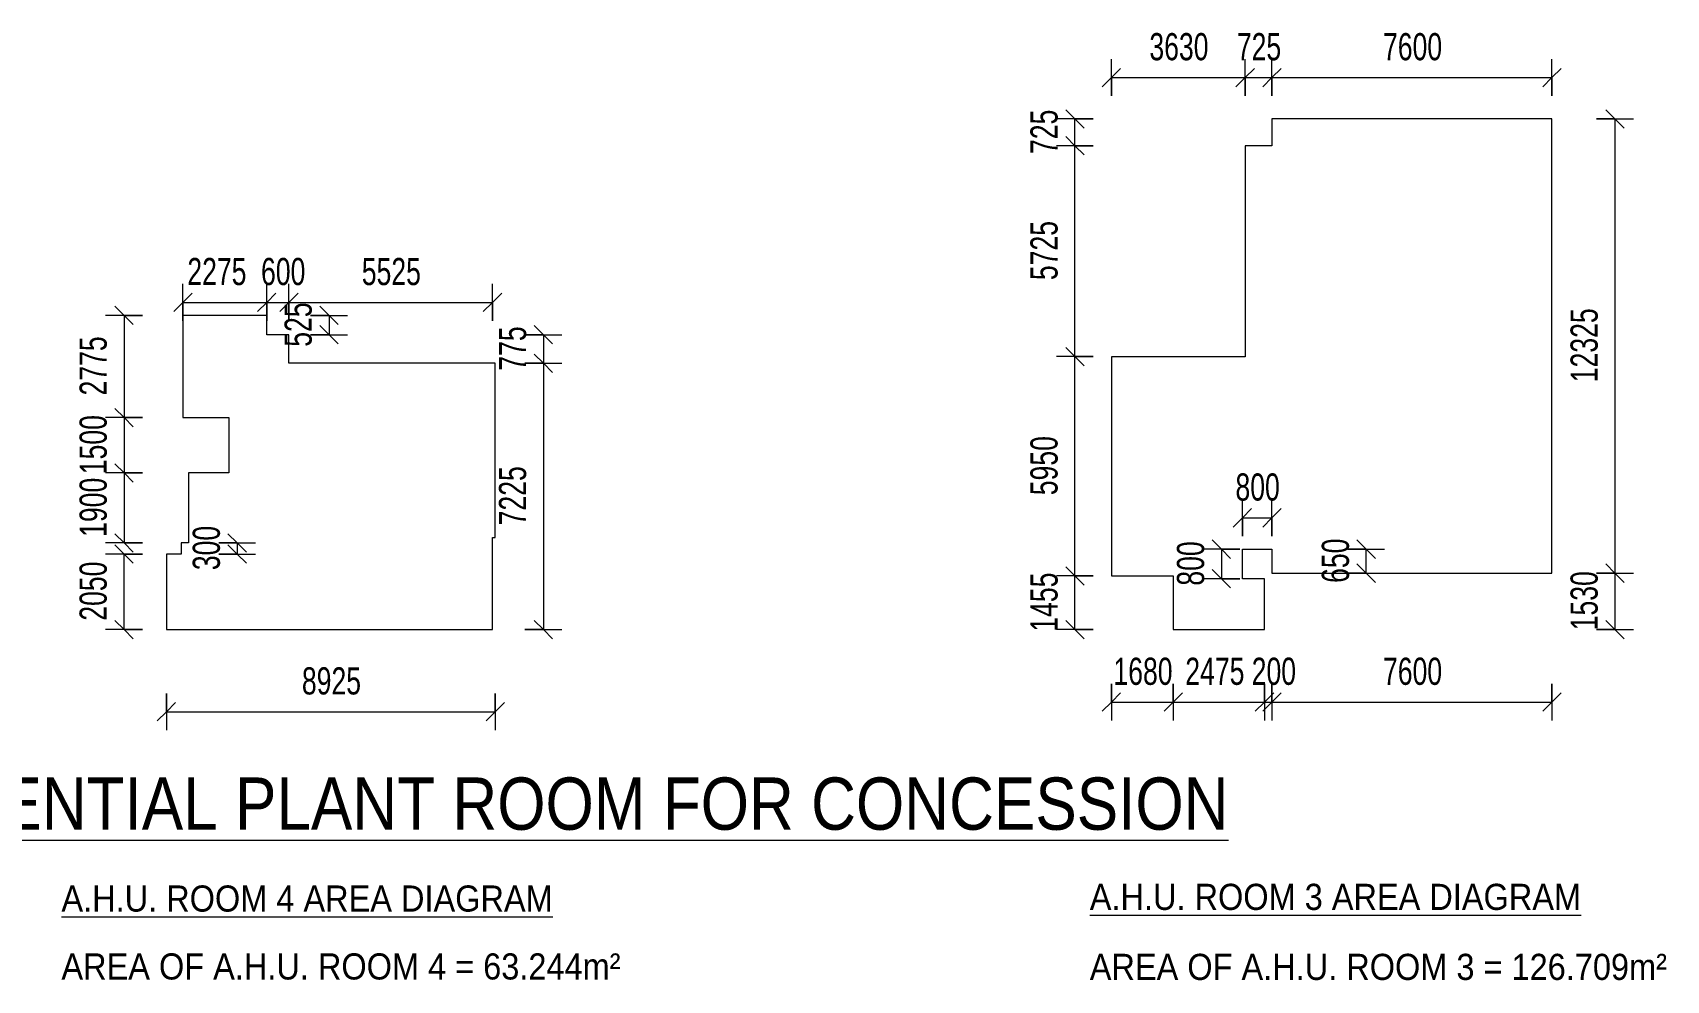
# Model space of a CAD drawing. Header units: millimetres. Extents: x -57519 to 497916, y -349472 to 446842.
# Drawn here: x 72491 to 116822, y 21219 to 46933 of the extents above; entities that cross this region are included whole.
import ezdxf

# ---------------------------------------------------------------- set-up
doc = ezdxf.new("R2010")
doc.units = ezdxf.units.MM
for name, color, linetype, lineweight in [('A-ANNO-DIMS', 211, 'Continuous', 5), ('A-ANNO-DIMS-500', 211, 'Continuous', 5), ('A-FLOR', 192, 'Continuous', 5), ('G-ANNO-TEXT', 231, 'Continuous', 5)]:
    doc.layers.add(name, color=color, linetype=linetype, lineweight=lineweight)
doc.styles.add('Arial', font='arial.ttf', dxfattribs={"width": 0.7, "height": 737.649701})
doc.styles.add('Swis721 BT_1', font='swiss.ttf', dxfattribs={"width": 0.85, "height": 1419.106317})
doc.styles.add('Swis721 BT_2', font='swiss.ttf', dxfattribs={"width": 0.89, "height": 709.553159})
doc.dimstyles.new('Linear_-_1_5mm_Arial', dxfattribs={"dimscale": 304.8, "dimtxt": 750, "dimasz": 1.64042, "dimexe": 1.64042, "dimexo": 0.0625, "dimgap": 0.82021, "dimtad": 1, "dimdec": 0, "dimzin": 0, "dimdsep": 46, "dimtxsty": 'Arial', "dimblk1": 'OBLIQUE', "dimblk2": 'OBLIQUE', "dimsah": 1, "dimcen": 0.09, "dimadec": 0, "dimazin": 0, "dimtfac": 1, "dimtdec": 4, "dimtix": 1, "dimtmove": 0, "dimatfit": 3, "dimfxl": 1.64042, "dimfxlon": 1, "dimtvp": 1, "dimtolj": 1, "dimtzin": 0, "dimarcsym": 2})
doc.dimstyles.new('Linear_-_1_5mm_Arial_1', dxfattribs={"dimscale": 304.8, "dimtxt": 750, "dimasz": 1.64042, "dimexe": 1.64042, "dimexo": 0.0625, "dimgap": 0.82021, "dimtad": 1, "dimdec": 0, "dimzin": 0, "dimdsep": 46, "dimtxsty": 'Arial', "dimblk1": 'OBLIQUE', "dimblk2": 'OBLIQUE', "dimsah": 1, "dimcen": 0.09, "dimadec": 0, "dimazin": 0, "dimtfac": 1, "dimtdec": 4, "dimtix": 1, "dimtmove": 2, "dimatfit": 3, "dimfxl": 1.64042, "dimfxlon": 1, "dimtvp": 1, "dimtolj": 1, "dimtzin": 0, "dimarcsym": 2})

# ---------------------------------------------------------------- blocks, each defined once
blk = doc.blocks.new('DIMBLOCK50-2_F U_F_A_ Independant Rooms')
at = {"layer": 'A-ANNO-DIMS-500', "transparency": 16777216}
for p, q in [((76569, 39114), (76569, 40114)), ((78844, 39114), (78844, 40114)), ((76569, 39614), (76319, 39364)), ((76569, 39614), (76819, 39864)), ((76569, 39614), (78844, 39614)), ((76569, 39614), (76569, 39114)), ((78844, 39614), (78594, 39364)), ((78844, 39614), (79094, 39864)), ((78844, 39614), (78844, 39114))]:
    blk.add_line(p, q, dxfattribs=at)
at = {"layer": 'A-ANNO-DIMS-500', "color": 0, "transparency": 16777216, "insert": (76688, 40821), "char_height": 737.6, "width": 1883.08, "attachment_point": 1, "line_spacing_factor": 0.938532, "style": 'Arial'}
blk.add_mtext('2275', dxfattribs=at)
blk = doc.blocks.new('_Oblique')
at = {"color": 0, "linetype": 'ByBlock', "lineweight": -2}
blk.add_line((-0.5, -0.5), (0.5, 0.5), dxfattribs=at)
blk = doc.blocks.new('DIMBLOCK51-2_F U_F_A_ Independant Rooms')
at = {"layer": 'A-ANNO-DIMS-500', "transparency": 16777216}
for p, q in [((78844, 39114), (78844, 40114)), ((79444, 39114), (79444, 40114)), ((78844, 39614), (78594, 39364)), ((78844, 39614), (79094, 39864)), ((78844, 39614), (79444, 39614)), ((78844, 39614), (78844, 39114)), ((79444, 39614), (79194, 39364)), ((79444, 39614), (79694, 39864)), ((79444, 39614), (79444, 39114))]:
    blk.add_line(p, q, dxfattribs=at)
at = {"layer": 'A-ANNO-DIMS-500', "color": 0, "transparency": 16777216, "insert": (78688, 40821), "char_height": 737.6, "width": 1412.31, "attachment_point": 1, "line_spacing_factor": 0.938532, "style": 'Arial'}
blk.add_mtext('600', dxfattribs=at)
blk = doc.blocks.new('DIMBLOCK52-2_F U_F_A_ Independant Rooms')
at = {"layer": 'A-ANNO-DIMS-500', "transparency": 16777216}
for p, q in [((79444, 39114), (79444, 40114)), ((84969, 39114), (84969, 40114)), ((79444, 39614), (79194, 39364)), ((79444, 39614), (79694, 39864)), ((79444, 39614), (84969, 39614)), ((79444, 39614), (79444, 39114)), ((84969, 39614), (84719, 39364)), ((84969, 39614), (85219, 39864)), ((84969, 39614), (84969, 39114))]:
    blk.add_line(p, q, dxfattribs=at)
at = {"layer": 'A-ANNO-DIMS-500', "color": 0, "transparency": 16777216, "insert": (81422, 40821), "char_height": 737.6, "width": 1883.08, "attachment_point": 1, "line_spacing_factor": 0.938532, "style": 'Arial'}
blk.add_mtext('5525', dxfattribs=at)
blk = doc.blocks.new('DIMBLOCK53-2_F U_F_A_ Independant Rooms')
at = {"layer": 'A-ANNO-DIMS-500', "transparency": 16777216}
for p, q in [((76119, 29006), (76119, 28006)), ((76119, 28506), (76119, 29006)), ((85044, 29006), (85044, 28006)), ((85044, 28506), (85044, 29006)), ((76119, 28506), (75869, 28256)), ((76119, 28506), (76369, 28756)), ((76119, 28506), (85044, 28506)), ((85044, 28506), (84794, 28256)), ((85044, 28506), (85294, 28756))]:
    blk.add_line(p, q, dxfattribs=at)
at = {"layer": 'A-ANNO-DIMS-500', "color": 0, "transparency": 16777216, "insert": (79797, 29713), "char_height": 737.6, "width": 1883.08, "attachment_point": 1, "line_spacing_factor": 0.938532, "style": 'Arial'}
blk.add_mtext('8925', dxfattribs=at)
blk = doc.blocks.new('DIMBLOCK54-2_F U_F_A_ Independant Rooms')
at = {"layer": 'A-ANNO-DIMS-500', "transparency": 16777216}
for p, q in [((74970, 32787), (74720, 33037)), ((75470, 32787), (74470, 32787)), ((74970, 30737), (74970, 32787)), ((74970, 32787), (75220, 32537)), ((74970, 32787), (75470, 32787)), ((75470, 30737), (74470, 30737)), ((74970, 30737), (74720, 30987)), ((74970, 30737), (75220, 30487)), ((74970, 30737), (75470, 30737))]:
    blk.add_line(p, q, dxfattribs=at)
at = {"layer": 'A-ANNO-DIMS-500', "color": 0, "transparency": 16777216, "insert": (73763, 30977), "char_height": 737.6, "width": 1883.08, "attachment_point": 1, "rotation": 90, "line_spacing_factor": 0.938532, "style": 'Arial'}
blk.add_mtext('2050', dxfattribs=at)
blk = doc.blocks.new('DIMBLOCK61-2_F U_F_A_ Independant Rooms')
at = {"layer": 'A-ANNO-DIMS-500', "transparency": 16777216}
for p, q in [((80533, 39262), (80283, 39512)), ((80033, 39262), (81033, 39262)), ((80533, 39262), (80033, 39262)), ((80533, 39262), (80533, 38737)), ((80533, 39262), (80783, 39012)), ((80033, 38737), (81033, 38737)), ((80533, 38737), (80033, 38737)), ((80533, 38737), (80283, 38987)), ((80533, 38737), (80783, 38487))]:
    blk.add_line(p, q, dxfattribs=at)
at = {"layer": 'A-ANNO-DIMS-500', "color": 0, "transparency": 16777216, "insert": (79326, 38411), "char_height": 737.6, "width": 1412.31, "attachment_point": 1, "rotation": 90, "line_spacing_factor": 0.938532, "style": 'Arial'}
blk.add_mtext('525', dxfattribs=at)
blk = doc.blocks.new('DIMBLOCK62-2_F U_F_A_ Independant Rooms')
at = {"layer": 'A-ANNO-DIMS-500', "transparency": 16777216}
for p, q in [((85851, 38737), (86851, 38737)), ((86351, 38737), (85851, 38737)), ((86351, 38737), (86101, 38987)), ((86351, 38737), (86351, 37962)), ((86351, 38737), (86601, 38487)), ((86351, 37962), (86101, 38212)), ((85851, 37962), (86851, 37962)), ((86351, 37962), (85851, 37962)), ((86351, 37962), (86601, 37712))]:
    blk.add_line(p, q, dxfattribs=at)
at = {"layer": 'A-ANNO-DIMS-500', "color": 0, "transparency": 16777216, "insert": (85144, 37761), "char_height": 737.6, "width": 1412.31, "attachment_point": 1, "rotation": 90, "line_spacing_factor": 0.938532, "style": 'Arial'}
blk.add_mtext('775', dxfattribs=at)
blk = doc.blocks.new('DIMBLOCK63-2_F U_F_A_ Independant Rooms')
at = {"layer": 'A-ANNO-DIMS-500', "transparency": 16777216}
for p, q in [((86351, 37962), (86101, 38212)), ((85851, 37962), (86851, 37962)), ((86351, 37962), (85851, 37962)), ((86351, 37962), (86351, 30737)), ((86351, 37962), (86601, 37712)), ((85851, 30737), (86851, 30737)), ((86351, 30737), (85851, 30737)), ((86351, 30737), (86101, 30987)), ((86351, 30737), (86601, 30487))]:
    blk.add_line(p, q, dxfattribs=at)
at = {"layer": 'A-ANNO-DIMS-500', "color": 0, "transparency": 16777216, "insert": (85144, 33564), "char_height": 737.6, "width": 1883.08, "attachment_point": 1, "rotation": 90, "line_spacing_factor": 0.938532, "style": 'Arial'}
blk.add_mtext('7225', dxfattribs=at)
blk = doc.blocks.new('DIMBLOCK64-2_F U_F_A_ Independant Rooms')
at = {"layer": 'A-ANNO-DIMS-500', "transparency": 16777216}
for p, q in [((78041, 33087), (77791, 33337)), ((77541, 33087), (78541, 33087)), ((78041, 33087), (77541, 33087)), ((78041, 32787), (77791, 33037)), ((78041, 33087), (78041, 32787)), ((78041, 33087), (78291, 32837)), ((77541, 32787), (78541, 32787)), ((78041, 32787), (77541, 32787)), ((78041, 32787), (78291, 32537))]:
    blk.add_line(p, q, dxfattribs=at)
at = {"layer": 'A-ANNO-DIMS-500', "color": 0, "transparency": 16777216, "insert": (76834, 32348), "char_height": 737.6, "width": 1412.31, "attachment_point": 1, "rotation": 90, "line_spacing_factor": 0.938532, "style": 'Arial'}
blk.add_mtext('300', dxfattribs=at)
blk = doc.blocks.new('DIMBLOCK65-2_F U_F_A_ Independant Rooms')
at = {"layer": 'A-ANNO-DIMS-500', "transparency": 16777216}
for p, q in [((74970, 39262), (74720, 39512)), ((75470, 39262), (74470, 39262)), ((74970, 39262), (74970, 36487)), ((74970, 39262), (75220, 39012)), ((74970, 39262), (75470, 39262)), ((75470, 36487), (74470, 36487)), ((74970, 36487), (74720, 36737)), ((74970, 36487), (75220, 36237)), ((74970, 36487), (75470, 36487))]:
    blk.add_line(p, q, dxfattribs=at)
at = {"layer": 'A-ANNO-DIMS-500', "color": 0, "transparency": 16777216, "insert": (73763, 37089), "char_height": 737.6, "width": 1883.08, "attachment_point": 1, "rotation": 90, "line_spacing_factor": 0.938532, "style": 'Arial'}
blk.add_mtext('2775', dxfattribs=at)
blk = doc.blocks.new('DIMBLOCK66-2_F U_F_A_ Independant Rooms')
at = {"layer": 'A-ANNO-DIMS-500', "transparency": 16777216}
for p, q in [((75470, 36487), (74470, 36487)), ((74970, 36487), (74720, 36737)), ((74970, 36487), (74970, 34987)), ((74970, 36487), (75220, 36237)), ((74970, 36487), (75470, 36487)), ((74970, 34987), (74720, 35237)), ((75470, 34987), (74470, 34987)), ((74970, 34987), (75220, 34737)), ((74970, 34987), (75470, 34987))]:
    blk.add_line(p, q, dxfattribs=at)
at = {"layer": 'A-ANNO-DIMS-500', "color": 0, "transparency": 16777216, "insert": (73763, 34952), "char_height": 737.6, "width": 1883.08, "attachment_point": 1, "rotation": 90, "line_spacing_factor": 0.938532, "style": 'Arial'}
blk.add_mtext('1500', dxfattribs=at)
blk = doc.blocks.new('DIMBLOCK67-2_F U_F_A_ Independant Rooms')
at = {"layer": 'A-ANNO-DIMS-500', "transparency": 16777216}
for p, q in [((74970, 34987), (74720, 35237)), ((75470, 34987), (74470, 34987)), ((74970, 34987), (74970, 33087)), ((74970, 34987), (75220, 34737)), ((74970, 34987), (75470, 34987)), ((74970, 33087), (74720, 33337)), ((75470, 33087), (74470, 33087)), ((74970, 33087), (75220, 32837)), ((74970, 33087), (75470, 33087))]:
    blk.add_line(p, q, dxfattribs=at)
at = {"layer": 'A-ANNO-DIMS-500', "color": 0, "transparency": 16777216, "insert": (73763, 33252), "char_height": 737.6, "width": 1883.08, "attachment_point": 1, "rotation": 90, "line_spacing_factor": 0.938532, "style": 'Arial'}
blk.add_mtext('1900', dxfattribs=at)
blk = doc.blocks.new('DIMBLOCK68-2_F U_F_A_ Independant Rooms')
at = {"layer": 'A-ANNO-DIMS-500', "transparency": 16777216}
for p, q in [((101764, 45215), (101764, 46215)), ((105394, 45215), (105394, 46215)), ((101764, 45715), (101514, 45465)), ((101764, 45715), (102014, 45965)), ((101764, 45715), (105394, 45715)), ((101764, 45715), (101764, 45215)), ((105394, 45715), (105144, 45465)), ((105394, 45715), (105644, 45965)), ((105394, 45715), (105394, 45215))]:
    blk.add_line(p, q, dxfattribs=at)
at = {"layer": 'A-ANNO-DIMS-500', "color": 0, "transparency": 16777216, "insert": (102794, 46922), "char_height": 737.6, "width": 1883.08, "attachment_point": 1, "line_spacing_factor": 0.938532, "style": 'Arial'}
blk.add_mtext('3630', dxfattribs=at)
blk = doc.blocks.new('DIMBLOCK69-2_F U_F_A_ Independant Rooms')
at = {"layer": 'A-ANNO-DIMS-500', "transparency": 16777216}
for p, q in [((105394, 45215), (105394, 46215)), ((106119, 45215), (106119, 46215)), ((105394, 45715), (105144, 45465)), ((105394, 45715), (105644, 45965)), ((105394, 45715), (106119, 45715)), ((105394, 45715), (105394, 45215)), ((106119, 45715), (105869, 45465)), ((106119, 45715), (106369, 45965)), ((106119, 45715), (106119, 45215))]:
    blk.add_line(p, q, dxfattribs=at)
at = {"layer": 'A-ANNO-DIMS-500', "color": 0, "transparency": 16777216, "insert": (105168, 46922), "char_height": 737.6, "width": 1412.31, "attachment_point": 1, "line_spacing_factor": 0.938532, "style": 'Arial'}
blk.add_mtext('725', dxfattribs=at)
blk = doc.blocks.new('DIMBLOCK70-2_F U_F_A_ Independant Rooms')
at = {"layer": 'A-ANNO-DIMS-500', "transparency": 16777216}
for p, q in [((106119, 45215), (106119, 46215)), ((113719, 45215), (113719, 46215)), ((106119, 45715), (105869, 45465)), ((106119, 45715), (106369, 45965)), ((106119, 45715), (113719, 45715)), ((106119, 45715), (106119, 45215)), ((113719, 45715), (113469, 45465)), ((113719, 45715), (113969, 45965)), ((113719, 45715), (113719, 45215))]:
    blk.add_line(p, q, dxfattribs=at)
at = {"layer": 'A-ANNO-DIMS-500', "color": 0, "transparency": 16777216, "insert": (109134, 46922), "char_height": 737.6, "width": 1883.08, "attachment_point": 1, "line_spacing_factor": 0.938532, "style": 'Arial'}
blk.add_mtext('7600', dxfattribs=at)
blk = doc.blocks.new('DIMBLOCK71-2_F U_F_A_ Independant Rooms')
at = {"layer": 'A-ANNO-DIMS-500', "transparency": 16777216}
for p, q in [((115428, 44592), (115178, 44842)), ((114928, 44592), (115928, 44592)), ((115428, 44592), (114928, 44592)), ((115428, 44592), (115428, 32267)), ((115428, 44592), (115678, 44342)), ((115428, 32267), (115178, 32517)), ((114928, 32267), (115928, 32267)), ((115428, 32267), (114928, 32267)), ((115428, 32267), (115678, 32017))]:
    blk.add_line(p, q, dxfattribs=at)
at = {"layer": 'A-ANNO-DIMS-500', "color": 0, "transparency": 16777216, "insert": (114222, 37448), "char_height": 737.6, "width": 2353.85, "attachment_point": 1, "rotation": 90, "line_spacing_factor": 0.938532, "style": 'Arial'}
blk.add_mtext('12325', dxfattribs=at)
blk = doc.blocks.new('DIMBLOCK72-2_F U_F_A_ Independant Rooms')
at = {"layer": 'A-ANNO-DIMS-500', "transparency": 16777216}
for p, q in [((115428, 32267), (115178, 32517)), ((114928, 32267), (115928, 32267)), ((115428, 32267), (114928, 32267)), ((115428, 32267), (115428, 30737)), ((115428, 32267), (115678, 32017)), ((114928, 30737), (115928, 30737)), ((115428, 30737), (114928, 30737)), ((115428, 30737), (115178, 30987)), ((115428, 30737), (115678, 30487))]:
    blk.add_line(p, q, dxfattribs=at)
at = {"layer": 'A-ANNO-DIMS-500', "color": 0, "transparency": 16777216, "insert": (114222, 30717), "char_height": 737.6, "width": 1883.08, "attachment_point": 1, "rotation": 90, "line_spacing_factor": 0.938532, "style": 'Arial'}
blk.add_mtext('1530', dxfattribs=at)
blk = doc.blocks.new('DIMBLOCK73-2_F U_F_A_ Independant Rooms')
at = {"layer": 'A-ANNO-DIMS-500', "transparency": 16777216}
for p, q in [((101764, 29268), (101764, 28268)), ((101764, 28768), (101764, 29268)), ((103444, 29268), (103444, 28268)), ((103444, 28768), (103444, 29268)), ((101764, 28768), (102014, 29018)), ((103444, 28768), (103694, 29018)), ((101764, 28768), (101514, 28518)), ((101764, 28768), (103444, 28768)), ((103444, 28768), (103194, 28518))]:
    blk.add_line(p, q, dxfattribs=at)
at = {"layer": 'A-ANNO-DIMS-500', "color": 0, "transparency": 16777216, "insert": (101819, 29974), "char_height": 737.6, "width": 1883.08, "attachment_point": 1, "line_spacing_factor": 0.938532, "style": 'Arial'}
blk.add_mtext('1680', dxfattribs=at)
blk = doc.blocks.new('DIMBLOCK74-2_F U_F_A_ Independant Rooms')
at = {"layer": 'A-ANNO-DIMS-500', "transparency": 16777216}
for p, q in [((103444, 29268), (103444, 28268)), ((103444, 28768), (103444, 29268)), ((105919, 29268), (105919, 28268)), ((105919, 28768), (105919, 29268)), ((103444, 28768), (103694, 29018)), ((105919, 28768), (106169, 29018)), ((103444, 28768), (103194, 28518)), ((103444, 28768), (105919, 28768)), ((105919, 28768), (105669, 28518))]:
    blk.add_line(p, q, dxfattribs=at)
at = {"layer": 'A-ANNO-DIMS-500', "color": 0, "transparency": 16777216, "insert": (103769, 29974), "char_height": 737.6, "width": 1883.08, "attachment_point": 1, "line_spacing_factor": 0.938532, "style": 'Arial'}
blk.add_mtext('2475', dxfattribs=at)
blk = doc.blocks.new('DIMBLOCK75-2_F U_F_A_ Independant Rooms')
at = {"layer": 'A-ANNO-DIMS-500', "transparency": 16777216}
for p, q in [((105919, 29268), (105919, 28268)), ((105919, 28768), (105919, 29268)), ((106119, 29268), (106119, 28268)), ((106119, 28768), (106119, 29268)), ((105919, 28768), (106169, 29018)), ((106119, 28768), (106369, 29018)), ((105919, 28768), (105669, 28518)), ((106119, 28768), (105869, 28518)), ((105919, 28768), (106119, 28768))]:
    blk.add_line(p, q, dxfattribs=at)
at = {"layer": 'A-ANNO-DIMS-500', "color": 0, "transparency": 16777216, "insert": (105571, 29974), "char_height": 737.6, "width": 1412.31, "attachment_point": 1, "line_spacing_factor": 0.938532, "style": 'Arial'}
blk.add_mtext('200', dxfattribs=at)
blk = doc.blocks.new('DIMBLOCK76-2_F U_F_A_ Independant Rooms')
at = {"layer": 'A-ANNO-DIMS-500', "transparency": 16777216}
for p, q in [((106119, 29268), (106119, 28268)), ((106119, 28768), (106119, 29268)), ((113719, 29268), (113719, 28268)), ((113719, 28768), (113719, 29268)), ((106119, 28768), (106369, 29018)), ((113719, 28768), (113969, 29018)), ((106119, 28768), (105869, 28518)), ((106119, 28768), (113719, 28768)), ((113719, 28768), (113469, 28518))]:
    blk.add_line(p, q, dxfattribs=at)
at = {"layer": 'A-ANNO-DIMS-500', "color": 0, "transparency": 16777216, "insert": (109134, 29974), "char_height": 737.6, "width": 1883.08, "attachment_point": 1, "line_spacing_factor": 0.938532, "style": 'Arial'}
blk.add_mtext('7600', dxfattribs=at)
blk = doc.blocks.new('DIMBLOCK77-2_F U_F_A_ Independant Rooms')
at = {"layer": 'A-ANNO-DIMS-500', "transparency": 16777216}
for p, q in [((108178, 32917), (109178, 32917)), ((108678, 32917), (108178, 32917)), ((108678, 32917), (108428, 33167)), ((108678, 32267), (108678, 32917)), ((108678, 32917), (108928, 32667)), ((108678, 32267), (108428, 32517)), ((108178, 32267), (109178, 32267)), ((108678, 32267), (108178, 32267)), ((108678, 32267), (108928, 32017))]:
    blk.add_line(p, q, dxfattribs=at)
at = {"layer": 'A-ANNO-DIMS-500', "color": 0, "transparency": 16777216, "insert": (107472, 32003), "char_height": 737.6, "width": 1412.31, "attachment_point": 1, "rotation": 90, "line_spacing_factor": 0.938532, "style": 'Arial'}
blk.add_mtext('650', dxfattribs=at)
blk = doc.blocks.new('DIMBLOCK78-2_F U_F_A_ Independant Rooms')
at = {"layer": 'A-ANNO-DIMS-500', "transparency": 16777216}
for p, q in [((105249, 32917), (104249, 32917)), ((104749, 32917), (104499, 33167)), ((104749, 32917), (104749, 32117)), ((104749, 32917), (104999, 32667)), ((104749, 32917), (105249, 32917)), ((104749, 32117), (104499, 32367)), ((105249, 32117), (104249, 32117)), ((104749, 32117), (104999, 31867)), ((104749, 32117), (105249, 32117))]:
    blk.add_line(p, q, dxfattribs=at)
at = {"layer": 'A-ANNO-DIMS-500', "color": 0, "transparency": 16777216, "insert": (103542, 31928), "char_height": 737.6, "width": 1412.31, "attachment_point": 1, "rotation": 90, "line_spacing_factor": 0.938532, "style": 'Arial'}
blk.add_mtext('800', dxfattribs=at)
blk = doc.blocks.new('DIMBLOCK79-2_F U_F_A_ Independant Rooms')
at = {"layer": 'A-ANNO-DIMS-500', "transparency": 16777216}
for p, q in [((100773, 32192), (100523, 32442)), ((101273, 32192), (100273, 32192)), ((100773, 30737), (100773, 32192)), ((100773, 32192), (101023, 31942)), ((100773, 32192), (101273, 32192)), ((101273, 30737), (100273, 30737)), ((100773, 30737), (100523, 30987)), ((100773, 30737), (101023, 30487)), ((100773, 30737), (101273, 30737))]:
    blk.add_line(p, q, dxfattribs=at)
at = {"layer": 'A-ANNO-DIMS-500', "color": 0, "transparency": 16777216, "insert": (99566, 30679), "char_height": 737.6, "width": 1883.08, "attachment_point": 1, "rotation": 90, "line_spacing_factor": 0.938532, "style": 'Arial'}
blk.add_mtext('1455', dxfattribs=at)
blk = doc.blocks.new('DIMBLOCK80-2_F U_F_A_ Independant Rooms')
at = {"layer": 'A-ANNO-DIMS-500', "transparency": 16777216}
for p, q in [((101273, 38142), (100273, 38142)), ((100773, 38142), (100523, 38392)), ((100773, 32192), (100773, 38142)), ((100773, 38142), (101023, 37892)), ((100773, 38142), (101273, 38142)), ((100773, 32192), (100523, 32442)), ((101273, 32192), (100273, 32192)), ((100773, 32192), (101023, 31942)), ((100773, 32192), (101273, 32192))]:
    blk.add_line(p, q, dxfattribs=at)
at = {"layer": 'A-ANNO-DIMS-500', "color": 0, "transparency": 16777216, "insert": (99566, 34382), "char_height": 737.6, "width": 1883.08, "attachment_point": 1, "rotation": 90, "line_spacing_factor": 0.938532, "style": 'Arial'}
blk.add_mtext('5950', dxfattribs=at)
blk = doc.blocks.new('DIMBLOCK81-2_F U_F_A_ Independant Rooms')
at = {"layer": 'A-ANNO-DIMS-500', "transparency": 16777216}
for p, q in [((100773, 43867), (100523, 44117)), ((101273, 43867), (100273, 43867)), ((100773, 38142), (100773, 43867)), ((100773, 43867), (101023, 43617)), ((100773, 43867), (101273, 43867)), ((101273, 38142), (100273, 38142)), ((100773, 38142), (100523, 38392)), ((100773, 38142), (101023, 37892)), ((100773, 38142), (101273, 38142))]:
    blk.add_line(p, q, dxfattribs=at)
at = {"layer": 'A-ANNO-DIMS-500', "color": 0, "transparency": 16777216, "insert": (99566, 40219), "char_height": 737.6, "width": 1883.08, "attachment_point": 1, "rotation": 90, "line_spacing_factor": 0.938532, "style": 'Arial'}
blk.add_mtext('5725', dxfattribs=at)
blk = doc.blocks.new('DIMBLOCK82-2_F U_F_A_ Independant Rooms')
at = {"layer": 'A-ANNO-DIMS-500', "transparency": 16777216}
for p, q in [((100773, 44592), (100523, 44842)), ((101273, 44592), (100273, 44592)), ((100773, 43867), (100773, 44592)), ((100773, 44592), (101023, 44342)), ((100773, 44592), (101273, 44592)), ((100773, 43867), (100523, 44117)), ((101273, 43867), (100273, 43867)), ((100773, 43867), (101023, 43617)), ((100773, 43867), (101273, 43867))]:
    blk.add_line(p, q, dxfattribs=at)
at = {"layer": 'A-ANNO-DIMS-500', "color": 0, "transparency": 16777216, "insert": (99566, 43641), "char_height": 737.6, "width": 1412.31, "attachment_point": 1, "rotation": 90, "line_spacing_factor": 0.938532, "style": 'Arial'}
blk.add_mtext('725', dxfattribs=at)
blk = doc.blocks.new('DIMBLOCK83-2_F U_F_A_ Independant Rooms')
at = {"layer": 'A-ANNO-DIMS-500', "transparency": 16777216}
for p, q in [((105319, 33268), (105319, 34268)), ((106119, 33268), (106119, 34268)), ((105319, 33768), (105069, 33518)), ((105319, 33768), (105569, 34018)), ((105319, 33768), (106119, 33768)), ((105319, 33768), (105319, 33268)), ((106119, 33768), (105869, 33518)), ((106119, 33768), (106369, 34018)), ((106119, 33768), (106119, 33268))]:
    blk.add_line(p, q, dxfattribs=at)
at = {"layer": 'A-ANNO-DIMS-500', "color": 0, "transparency": 16777216, "insert": (105130, 34974), "char_height": 737.6, "width": 1412.31, "attachment_point": 1, "line_spacing_factor": 0.938532, "style": 'Arial'}
blk.add_mtext('800', dxfattribs=at)

msp = doc.modelspace()

# ---------------------------------------------------------------- linework, layer by layer
at = {"layer": 'A-FLOR', "lineweight": 13}
for p, q in [((106118.7, 44591.5), (106118.7, 43866.5)), ((113718.7, 44591.5), (106118.7, 44591.5)), ((113718.7, 32266.5), (113718.7, 44591.5)), ((106118.7, 43866.5), (105393.7, 43866.5)), ((105393.7, 43866.5), (105393.7, 38141.5)), ((78843.7, 39261.5), (76568.7, 39261.5)), ((76568.7, 39261.5), (76568.7, 36486.5)), ((78843.7, 38736.5), (78843.7, 39261.5)), ((79443.7, 38736.5), (78843.7, 38736.5)), ((79443.7, 37961.5), (79443.7, 38736.5)), ((105393.7, 38141.5), (101763.7, 38141.5)), ((101763.7, 38141.5), (101763.7, 32191.5)), ((85043.7, 37961.5), (79443.7, 37961.5)), ((85043.7, 33236.5), (85043.7, 37961.5)), ((76568.7, 36486.5), (77818.7, 36486.5)), ((77818.7, 36486.5), (77818.7, 34986.5)), ((77818.7, 34986.5), (76718.7, 34986.5)), ((76718.7, 34986.5), (76718.7, 33086.5)), ((76718.7, 33086.5), (76518.7, 33086.5)), ((76518.7, 33086.5), (76518.7, 32786.5)), ((84968.7, 30736.5), (84968.7, 33236.5)), ((84968.7, 33236.5), (85043.7, 33236.5)), ((105318.7, 32116.5), (105318.7, 32916.5)), ((105318.7, 32916.5), (106118.7, 32916.5)), ((106118.7, 32916.5), (106118.7, 32266.5)), ((76118.7, 32786.5), (76118.7, 30736.5)), ((76518.7, 32786.5), (76118.7, 32786.5)), ((101763.7, 32191.5), (103443.7, 32191.5)), ((103443.7, 32191.5), (103443.7, 30736.5)), ((105918.7, 32116.5), (105318.7, 32116.5)), ((105918.7, 30736.5), (105918.7, 32116.5)), ((106118.7, 32266.5), (113718.7, 32266.5)), ((76118.7, 30736.5), (84968.7, 30736.5)), ((103443.7, 30736.5), (105918.7, 30736.5))]:
    msp.add_line(p, q, dxfattribs=at)

# ---------------------------------------------------------------- texts
at = {"layer": 'G-ANNO-TEXT', "color": 7, "attachment_point": 1, "line_spacing_factor": 1.00667}
for s, insert, char_height, width, style in [('\\LU.F.A. DIAGRAMS OF NON-ESSENTIAL PLANT ROOM FOR CONCESSION', (46432.4, 26723.1), 1419.106, 68112, 'Swis721 BT_1'), ('\\LA.H.U. ROOM 4 AREA DIAGRAM', (73271.4, 23792.8), 709.553, 15345, 'Swis721 BT_2'), ('\\LA.H.U. ROOM 3 AREA DIAGRAM', (101177, 23838.4), 709.553, 15345, 'Swis721 BT_2'), ('AREA OF A.H.U. ROOM 4 = 63.244m²', (73271.4, 21950.6), 709.553, 17955, 'Swis721 BT_2'), ('AREA OF A.H.U. ROOM 3 = 126.709m²', (101177, 21938.4), 709.553, 18531, 'Swis721 BT_2')]:
    msp.add_mtext(s, dxfattribs=dict(at, insert=insert, char_height=char_height, width=width, style=style))

# ---------------------------------------------------------------- dimensions: what is measured, and where the dimension line sits
at = {"layer": 'A-ANNO-DIMS'}
for base, p1, p2, override, picture, middle in [((105393.7, 45715.1), (101763.7, 45215.1), (105393.7, 45215.1), {"dimpost": '<>', "dimfxl": 3630}, 'DIMBLOCK68-2_F U_F_A_ Independant Rooms', (103578.7, 46342)), ((106118.7, 45715.1), (105393.7, 45215.1), (106118.7, 45215.1), {"dimpost": '<>', "dimfxl": 725}, 'DIMBLOCK69-2_F U_F_A_ Independant Rooms', (105756.2, 46341.7)), ((113718.7, 45715.1), (106118.7, 45215.1), (113718.7, 45215.1), {"dimpost": '<>', "dimfxl": 7600}, 'DIMBLOCK70-2_F U_F_A_ Independant Rooms', (109918.7, 46341.7)), ((84968.7, 39613.7), (79443.7, 39113.7), (84968.7, 39113.7), {"dimpost": '<>', "dimfxl": 5525.000059}, 'DIMBLOCK52-2_F U_F_A_ Independant Rooms', (82206.2, 40240.3)), ((106118.7, 33767.5), (105318.7, 33267.5), (106118.7, 33267.5), {"dimpost": '<>', "dimfxl": 800}, 'DIMBLOCK83-2_F U_F_A_ Independant Rooms', (105718.7, 34394.1)), ((85043.7, 28506.5), (76118.7, 29006.5), (85043.7, 29006.5), {"dimpost": '<>', "dimfxl": 8925}, 'DIMBLOCK53-2_F U_F_A_ Independant Rooms', (80581.2, 29133.1)), ((103443.7, 28767.5), (101763.7, 29267.5), (103443.7, 29267.5), {"dimpost": '<>', "dimfxl": 1680}, 'DIMBLOCK73-2_F U_F_A_ Independant Rooms', (102603.7, 29394.1)), ((113718.7, 28767.5), (106118.7, 29267.5), (113718.7, 29267.5), {"dimpost": '<>', "dimfxl": 7600}, 'DIMBLOCK76-2_F U_F_A_ Independant Rooms', (109918.7, 29394.1))]:
    dim = msp.add_linear_dim(base=base, p1=p1, p2=p2, dimstyle='Linear_-_1_5mm_Arial', override=override, dxfattribs=at)
    dim.commit()
    dim.dimension.update_dxf_attribs({"geometry": picture, "text_midpoint": middle})
for base, p1, p2, override, picture, middle in [((100773, 44591.5), (101273, 43866.5), (101273, 44591.5), {"dimpost": '<>', "dimfxl": 725}, 'DIMBLOCK82-2_F U_F_A_ Independant Rooms', (100146.4, 44229)), ((115428.4, 32266.5), (114928.4, 44591.5), (114928.4, 32266.5), {"dimpost": '<>', "dimfxl": 12325}, 'DIMBLOCK71-2_F U_F_A_ Independant Rooms', (114801.6, 38429)), ((100773, 43866.5), (101273, 38141.5), (101273, 43866.5), {"dimpost": '<>', "dimfxl": 5724.999988}, 'DIMBLOCK81-2_F U_F_A_ Independant Rooms', (100146.4, 41004)), ((74969.6, 36486.5), (75469.6, 39261.5), (75469.6, 36486.5), {"dimpost": '<>', "dimfxl": 2775}, 'DIMBLOCK65-2_F U_F_A_ Independant Rooms', (74343, 37874)), ((80533.2, 38736.5), (80033.2, 39261.5), (80033.2, 38736.5), {"dimpost": '<>', "dimfxl": 525}, 'DIMBLOCK61-2_F U_F_A_ Independant Rooms', (79906.5, 38999)), ((86350.6, 37961.5), (85850.6, 38736.5), (85850.6, 37961.5), {"dimpost": '<>', "dimfxl": 775}, 'DIMBLOCK62-2_F U_F_A_ Independant Rooms', (85725.5, 38349)), ((86350.6, 30736.5), (85850.6, 37961.5), (85850.6, 30736.5), {"dimpost": '<>', "dimfxl": 7225}, 'DIMBLOCK63-2_F U_F_A_ Independant Rooms', (85723.9, 34349)), ((100773, 38141.5), (101273, 32191.5), (101273, 38141.5), {"dimpost": '<>', "dimfxl": 5950.000012}, 'DIMBLOCK80-2_F U_F_A_ Independant Rooms', (100146.4, 35166.5)), ((74969.6, 34986.5), (75469.6, 36486.5), (75469.6, 34986.5), {"dimpost": '<>', "dimfxl": 1500}, 'DIMBLOCK66-2_F U_F_A_ Independant Rooms', (74343, 35736.5)), ((74969.6, 33086.5), (75469.6, 34986.5), (75469.6, 33086.5), {"dimpost": '<>', "dimfxl": 1900}, 'DIMBLOCK67-2_F U_F_A_ Independant Rooms', (74343, 34036.5)), ((78040.6, 32786.5), (77540.6, 33086.5), (77540.6, 32786.5), {"dimpost": '<>', "dimfxl": 300}, 'DIMBLOCK64-2_F U_F_A_ Independant Rooms', (77413.7, 32936.5)), ((104749.3, 32116.5), (105249.3, 32916.5), (105249.3, 32116.5), {"dimpost": '<>', "dimfxl": 800}, 'DIMBLOCK78-2_F U_F_A_ Independant Rooms', (104122.7, 32516.5)), ((108678.5, 32916.5), (108178.5, 32266.5), (108178.5, 32916.5), {"dimpost": '<>', "dimfxl": 650}, 'DIMBLOCK77-2_F U_F_A_ Independant Rooms', (108051.8, 32591.5)), ((74969.6, 32786.5), (75469.6, 30736.5), (75469.6, 32786.5), {"dimpost": '<>', "dimfxl": 2050}, 'DIMBLOCK54-2_F U_F_A_ Independant Rooms', (74343, 31761.5)), ((100773, 32191.5), (101273, 30736.5), (101273, 32191.5), {"dimpost": '<>', "dimfxl": 1455}, 'DIMBLOCK79-2_F U_F_A_ Independant Rooms', (100146.4, 31464)), ((115428.4, 30736.5), (114928.4, 32266.5), (114928.4, 30736.5), {"dimpost": '<>', "dimfxl": 1530}, 'DIMBLOCK72-2_F U_F_A_ Independant Rooms', (114801.6, 31501.5))]:
    dim = msp.add_linear_dim(base=base, p1=p1, p2=p2, angle=90, dimstyle='Linear_-_1_5mm_Arial', override=override, dxfattribs=at)
    dim.commit()
    dim.dimension.update_dxf_attribs({"geometry": picture, "text_midpoint": middle})
for base, p1, p2, override, picture, middle in [((78843.7, 39613.7), (76568.7, 39113.7), (78843.7, 39113.7), {"dimpost": '<>', "dimfxl": 2274.999941}, 'DIMBLOCK50-2_F U_F_A_ Independant Rooms', (77629.2, 40328.8)), ((79443.7, 39613.7), (78843.7, 39113.7), (79443.7, 39113.7), {"dimpost": '<>', "dimfxl": 600}, 'DIMBLOCK51-2_F U_F_A_ Independant Rooms', (79393.9, 40328.8)), ((105918.7, 28767.5), (103443.7, 29267.5), (105918.7, 29267.5), {"dimpost": '<>', "dimfxl": 2475}, 'DIMBLOCK74-2_F U_F_A_ Independant Rooms', (104710.4, 29482.6)), ((106118.7, 28767.5), (105918.7, 29267.5), (106118.7, 29267.5), {"dimpost": '<>', "dimfxl": 200}, 'DIMBLOCK75-2_F U_F_A_ Independant Rooms', (106277, 29482.6))]:
    dim = msp.add_linear_dim(base=base, p1=p1, p2=p2, dimstyle='Linear_-_1_5mm_Arial_1', override=override, dxfattribs=at)
    dim.commit()
    dim.dimension.update_dxf_attribs({"geometry": picture, "text_midpoint": middle, "dimtype": 160})

doc.saveas('drawing.dxf')
